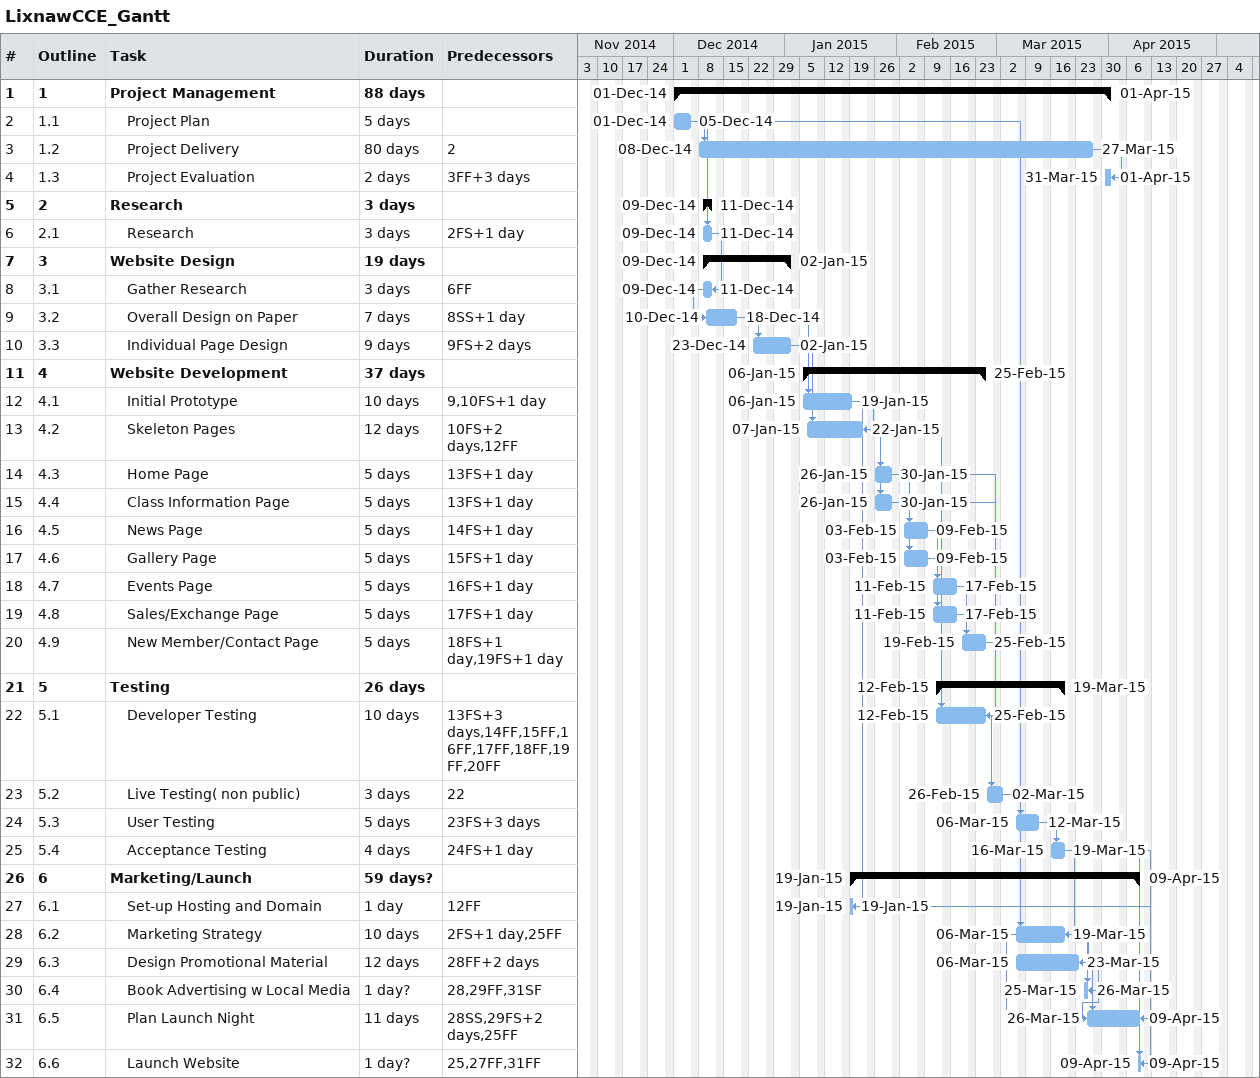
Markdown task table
LixnawCCE_Gantt

| ID | WBS | Task | Duration | Start | Finish | Predecessors |
|---|---|---|---|---|---|---|
| 1 | 1 | **Project Management** | 88d | 2014-12-01 | 2015-04-01 |  |
| 2 | 1.1 | Project Plan | 5d | 2014-12-01 | 2014-12-05 |  |
| 3 | 1.2 | Project Delivery | 80d | 2014-12-08 | 2015-03-27 | 2 |
| 4 | 1.3 | Project Evaluation | 2d | 2015-03-31 | 2015-04-01 | 3FF+3d |
| 5 | 2 | **Research** | 3d | 2014-12-09 | 2014-12-11 |  |
| 6 | 2.1 | Research | 3d | 2014-12-09 | 2014-12-11 | 2FS+1d |
| 7 | 3 | **Website Design** | 19d | 2014-12-09 | 2015-01-02 |  |
| 8 | 3.1 | Gather Research | 3d | 2014-12-09 | 2014-12-11 | 6FF |
| 9 | 3.2 | Overall Design on Paper | 7d | 2014-12-10 | 2014-12-18 | 8SS+1d |
| 10 | 3.3 | Individual Page Design | 9d | 2014-12-23 | 2015-01-02 | 9FS+2d |
| 11 | 4 | **Website Development** | 37d | 2015-01-06 | 2015-02-25 |  |
| 12 | 4.1 | Initial Prototype | 10d | 2015-01-06 | 2015-01-19 | 9, 10FS+1d |
| 13 | 4.2 | Skeleton Pages | 12d | 2015-01-07 | 2015-01-22 | 10FS+2d, 12FF |
| 14 | 4.3 | Home Page | 5d | 2015-01-26 | 2015-01-30 | 13FS+1d |
| 15 | 4.4 | Class Information Page | 5d | 2015-01-26 | 2015-01-30 | 13FS+1d |
| 16 | 4.5 | News Page | 5d | 2015-02-03 | 2015-02-09 | 14FS+1d |
| 17 | 4.6 | Gallery Page | 5d | 2015-02-03 | 2015-02-09 | 15FS+1d |
| 18 | 4.7 | Events Page | 5d | 2015-02-11 | 2015-02-17 | 16FS+1d |
| 19 | 4.8 | Sales/Exchange Page | 5d | 2015-02-11 | 2015-02-17 | 17FS+1d |
| 20 | 4.9 | New Member/Contact Page | 5d | 2015-02-19 | 2015-02-25 | 18FS+1d, 19FS+1d |
| 21 | 5 | **Testing** | 26d | 2015-02-12 | 2015-03-19 |  |
| 22 | 5.1 | Developer Testing | 10d | 2015-02-12 | 2015-02-25 | 13FS+3d, 14FF, 15FF, 16FF, 17FF, 18FF, 19FF, 20FF |
| 23 | 5.2 | Live Testing( non public) | 3d | 2015-02-26 | 2015-03-02 | 22 |
| 24 | 5.3 | User Testing | 5d | 2015-03-06 | 2015-03-12 | 23FS+3d |
| 25 | 5.4 | Acceptance Testing | 4d | 2015-03-16 | 2015-03-19 | 24FS+1d |
| 26 | 6 | **Marketing/Launch** | 59d? | 2015-01-19 | 2015-04-09 |  |
| 27 | 6.1 | Set-up Hosting and Domain | 1d | 2015-01-19 | 2015-01-19 | 12FF |
| 28 | 6.2 | Marketing Strategy | 10d | 2015-03-06 | 2015-03-19 | 2FS+1d, 25FF |
| 29 | 6.3 | Design Promotional Material | 12d | 2015-03-06 | 2015-03-23 | 28FF+2d |
| 30 | 6.4 | Book Advertising w Local Media | 1d? | 2015-03-25 | 2015-03-26 | 28, 29FF, 31SF |
| 31 | 6.5 | Plan Launch Night | 11d | 2015-03-26 | 2015-04-09 | 28SS, 29FS+2d, 25FF |
| 32 | 6.6 | Launch Website | 1d? | 2015-04-09 | 2015-04-09 | 25, 27FF, 31FF |
